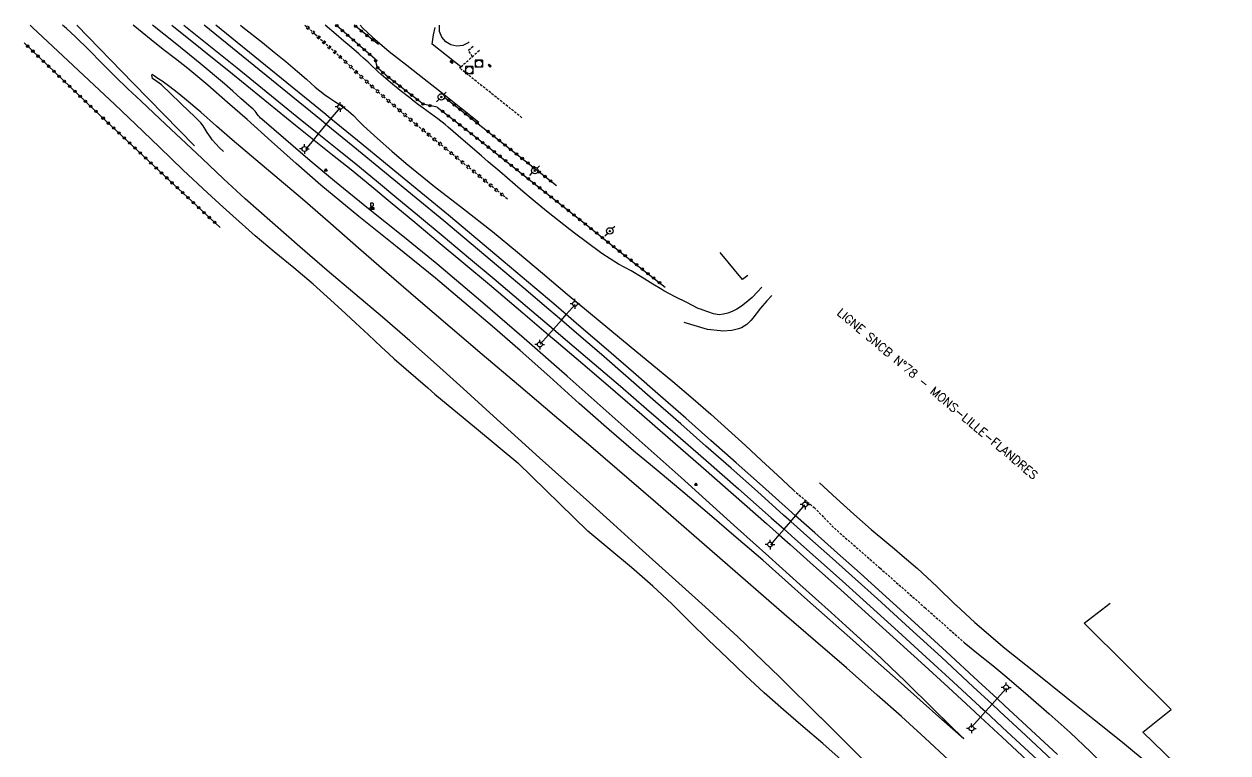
# Model space of a CAD drawing. Header units: millimetres. Extents: x 79000 to 80000, y 145084 to 146000.
# Drawn here: x 79568.2 to 79816.5, y 145849.8 to 146000.2 of the extents above; entities that cross this region are included whole.
import ezdxf
from ezdxf.enums import TextEntityAlignment as Align

# ---------------------------------------------------------------- set-up
doc = ezdxf.new("R2010")
doc.units = ezdxf.units.MM
doc.linetypes.add('DASHED', pattern=[0.75, 0.5, -0.25])
doc.layers.get('0').update_dxf_attribs({"linetype": 'CONTINUOUS'})
for name, color, linetype in [('W0017', 7, 'CONTINUOUS'), ('W0101', 7, 'CONTINUOUS'), ('W0104', 1, 'CONTINUOUS'), ('W0112', 1, 'DASHED'), ('W0211', 2, 'CONTINUOUS'), ('W0214', 2, 'CONTINUOUS'), ('W0220', 5, 'DASHED'), ('W0323', 7, 'CONTINUOUS'), ('W0330', 7, 'CONTINUOUS'), ('W0401', 7, 'CONTINUOUS'), ('W0420', 7, 'CONTINUOUS'), ('W0438', 7, 'CONTINUOUS'), ('W0473', 7, 'CONTINUOUS'), ('W0515', 5, 'CONTINUOUS'), ('W0610', 7, 'CONTINUOUS'), ('W0611', 7, 'CONTINUOUS'), ('W0700', 7, 'CONTINUOUS'), ('W0850', 7, 'CONTINUOUS'), ('W0989', 7, 'CONTINUOUS')]:
    doc.layers.add(name, color=color, linetype=linetype)
doc.styles.get("Standard").update_dxf_attribs({"font": 'romans.shx', "width": 0.85})

# ---------------------------------------------------------------- blocks, each defined once
blk = doc.blocks.new('croix')
for p, q in [((-3, 0), (3, 0)), ((0, -3), (0, 3))]:
    blk.add_line(p, q)
blk = doc.blocks.new('T818')
at = {"color": 16, "linetype": 'Continuous', "xscale": 0.0001666666666666667, "yscale": 0.0001666666666666667}
blk.add_blockref('croix', (0, 0), dxfattribs=at)
blk = doc.blocks.new('T610')
for p, q in [((-0.500001, 0), (-1.000002, 0)), ((0, 0.500001), (0, 1.000002)), ((0.500001, 0), (1.000002, 0)), ((0, -0.500001), (0, -1.000002))]:
    blk.add_line(p, q)
blk.add_ellipse((0, 0), major_axis=(-0.353554, 0.353554), ratio=1, start_param=3.926990817, end_param=10.2101761242)
blk = doc.blocks.new('T401')
for p, q in [((-0.3, 0.3), (0, 0.3)), ((-0.3, -0.25), (-0.3, 0.3)), ((-0.3, 0.15), (0, 0.15)), ((-0.3, 0), (0, 0)), ((0, 0.3), (0, -0.25)), ((-0.3, -0.15), (0, -0.15)), ((-0.3, -0.25), (-0.3, -0.3)), ((-0.3, -0.3), (0, -0.3)), ((0, -0.3), (0, -0.25))]:
    blk.add_line(p, q)
blk = doc.blocks.new('T420')
for p, q in [((0.75, 0.75), (-0.75, 0.75)), ((-0.75, 0.75), (-0.75, -0.75)), ((0.75, 0.75), (0.75, -0.75)), ((0.75, -0.75), (-0.75, -0.75))]:
    blk.add_line(p, q)
blk.add_ellipse((0, 0), major_axis=(-0.53, 0.53), ratio=1, start_param=3.926991, end_param=10.210176)
blk = doc.blocks.new('T850')
for p, q in [((-0.25, -0.15), (0, 0.32)), ((0, 0.32), (0.25, -0.15)), ((-0.25, -0.15), (0.25, -0.15))]:
    blk.add_line(p, q)
for major_axis in [(-0.106, 0.106), (-0.0354, 0.0354), (-0.0236, 0.0236)]:
    blk.add_ellipse((0, 0), major_axis=major_axis, ratio=1, start_param=3.926991, end_param=10.210176)
blk = doc.blocks.new('T473')
for p, q in [((-0.166667, 0.166667), (0.166667, -0.166667)), ((-0.166667, -0.166667), (0.166667, 0.166667)), ((0.500001, 0.500001), (1.000002, 1.000002)), ((-1.000002, -1.000002), (-0.500001, -0.500001))]:
    blk.add_line(p, q)
blk.add_ellipse((0, 0), major_axis=(0.471405, 0.471405), ratio=1, start_param=5.4977871438, end_param=11.780972451)
blk = doc.blocks.new('T438')
for p, q in [((-0.4, 0.2), (0.4, 0.2)), ((-0.4, -0.2), (-0.4, 0.2)), ((0.15, 1.1), (-0.3, 1.1)), ((-0.3, 1.1), (-0.3, 0.5)), ((-0.3, 0.5), (0.15, 0.5)), ((0.3, 0.65), (0.3, 0.95)), ((0.4, 0.2), (0.4, -0.2))]:
    blk.add_line(p, q)
at = {"flags": 128}
for points in [[(-0.4, -0.2), (0.4, 0.2)], [(0.4, -0.2), (-0.4, -0.2)]]:
    blk.add_lwpolyline(points, dxfattribs=at)
for centre, major_axis, start_param, end_param in [((0.15, 0.95), (0.106, -0.106), 0.785398, 2.356194), ((0.15, 0.65), (0.106, 0.106), 3.926991, 5.497787)]:
    blk.add_ellipse(centre, major_axis=major_axis, ratio=1, start_param=start_param, end_param=end_param)
blk = doc.blocks.new('t323o')
at = {"color": 0, "linetype": 'Continuous'}
for radius in [0.25, 0.15]:
    blk.add_circle((0, 0), radius, dxfattribs=at)
blk = doc.blocks.new('t220o')
at = {"color": 0, "linetype": 'Continuous'}
for p, q in [((-0.25, 0.25), (0.25, 0.25)), ((-0.25, -0.25), (0.25, -0.25))]:
    blk.add_line(p, q, dxfattribs=at)

msp = doc.modelspace()

# ---------------------------------------------------------------- linework, layer by layer
at = {"layer": 'W0017'}
for points in [[(79637.53, 146000), (79638.12, 145999.41), (79640.09, 145997.56), (79643.55, 145994.58), (79647.17, 145991.76), (79650.79, 145988.95), (79654.54, 145985.96), (79658.29, 145982.98), (79662.05, 145979.99)], [(79658.33, 145991.44), (79652.39, 145996.07), (79652.68, 145997.99), (79653.06, 145999.52)]]:
    msp.add_lwpolyline(points, dxfattribs=at)
at = {"layer": 'W0101'}
msp.add_lwpolyline([(79717.49, 145948.37), (79716.4, 145947.5), (79711.84, 145953.1)], dxfattribs=at)
at = {"layer": 'W0104'}
msp.add_lwpolyline([(79816.53, 145837.11), (79798.98, 145854.08), (79804.83, 145858.77), (79786.88, 145876.54), (79792.23, 145880.72)], dxfattribs=at)
at = {"layer": 'W0112'}
for points in [[(79670.92, 145980.89), (79658.04, 145991.19), (79658.33, 145991.44), (79660.71, 145993.49), (79660.71, 145993.5), (79659.91, 145994.84), (79660.98, 145995.78)], [(79662.14, 145994.76), (79660.71, 145993.5)], [(79726.9, 145904.02), (79731.19, 145900.45), (79735.36, 145896.17), (79744.75, 145887.96), (79754.07, 145879.75), (79762.14, 145872.58)]]:
    msp.add_lwpolyline(points, dxfattribs=at)
at = {"layer": 'W0211'}
for points in [[(79600.55, 145976.65), (79598.56, 145978.5), (79594.98, 145981.86), (79592.31, 145984.38), (79589.65, 145986.9), (79587.02, 145989.44), (79584.3, 145992.16), (79581.6, 145994.89), (79578.85, 145997.57), (79576.96, 145999.29), (79576.15, 146000)], [(79617.26, 145980.6), (79617.02, 145980.84), (79616.79, 145981.07), (79616.57, 145981.31), (79616.34, 145981.62), (79616.14, 145981.95), (79615.92, 145982.25), (79615.51, 145982.66), (79615.06, 145983.04), (79614.61, 145983.41), (79612.94, 145984.9), (79611.27, 145986.4), (79609.59, 145987.88), (79604.53, 145992.13), (79599.38, 145996.27), (79594.7, 146000)], [(79612.85, 146000), (79613.36, 145999.6), (79617.39, 145996.41), (79619.8, 145994.45), (79622.21, 145992.48), (79624.61, 145990.48), (79626.46, 145988.85), (79628.29, 145987.21), (79630.21, 145985.67), (79631.27, 145984.96), (79632.35, 145984.27), (79633.41, 145983.56), (79633.97, 145983.16), (79634.53, 145982.75), (79635.07, 145982.32), (79636.16, 145981.33), (79637.2, 145980.28), (79638.24, 145979.22)], [(79655.08, 145979.52), (79653.58, 145980.66), (79652.05, 145981.77), (79650.53, 145982.89), (79649.62, 145983.58), (79648.72, 145984.28), (79647.82, 145984.98), (79645.8, 145986.55), (79643.8, 145988.16), (79641.87, 145989.84), (79641.28, 145990.39), (79640.69, 145990.95), (79640.11, 145991.51), (79639.18, 145992.37), (79638.24, 145993.22), (79637.5, 145993.88), (79637.29, 145994.06), (79635.75, 145995.4), (79634.2, 145996.73), (79632.63, 145998.05), (79630.36, 146000)], [(79611.19, 145976.31), (79607.94, 145979.19), (79604.69, 145982.08), (79601.36, 145984.86), (79599.83, 145986.08), (79598.29, 145987.27), (79596.72, 145988.42), (79596.04, 145988.88), (79595.36, 145989.34), (79594.67, 145989.8)], [(79762.06, 145852.69), (79756.01, 145858.64), (79749.96, 145864.58), (79743.83, 145870.44), (79740.79, 145873.23), (79737.74, 145876.01), (79734.68, 145878.79), (79728.27, 145884.58), (79721.85, 145890.36), (79715.41, 145896.12), (79703.73, 145906.63), (79692.03, 145917.12), (79680.26, 145927.53), (79671.35, 145935.34), (79662.39, 145943.1), (79653.34, 145950.76), (79646.33, 145956.46), (79639.26, 145962.09), (79632.25, 145967.8), (79627.24, 145972.04), (79622.25, 145976.32), (79617.26, 145980.6)], [(79638.24, 145979.22), (79641.15, 145976.62), (79644.07, 145974.02), (79647.02, 145971.46), (79652.89, 145966.7), (79658.88, 145962.08), (79664.82, 145957.41), (79669.99, 145953.14), (79675.13, 145948.82), (79680.26, 145944.5), (79684.65, 145940.86), (79689.05, 145937.22), (79693.44, 145933.57), (79697.73, 145930.03), (79702.02, 145926.48), (79706.26, 145922.88), (79709.88, 145919.7), (79713.45, 145916.47), (79717.01, 145913.22), (79720.32, 145910.17), (79723.61, 145907.09), (79726.9, 145904.02)], [(79693.45, 145949.3), (79690.84, 145950.7), (79687.43, 145952.9), (79684.14, 145955.29), (79682.01, 145956.9), (79680.89, 145957.75), (79675.96, 145961.65), (79673.26, 145963.92), (79671.14, 145965.71), (79666.35, 145969.8), (79663.97, 145971.83), (79662.58, 145973.02), (79658.83, 145976.27), (79655.72, 145978.96), (79655.08, 145979.52)], [(79741.12, 145848.56), (79732.61, 145857), (79732.59, 145857.01), (79724.09, 145865.45), (79715.45, 145873.76), (79708.72, 145879.96), (79701.92, 145886.08), (79695.11, 145892.2), (79689.03, 145897.69), (79684.84, 145901.47), (79674.57, 145910.73), (79664.3, 145919.99), (79658.8, 145924.98), (79653.31, 145929.95), (79647.77, 145934.88), (79642.13, 145939.74), (79636.45, 145944.55), (79630.78, 145949.38), (79625.11, 145954.27), (79619.46, 145959.19), (79613.87, 145964.18), (79609.4, 145968.3), (79604.97, 145972.48), (79600.55, 145976.65)], [(79758.98, 145848.3), (79754.1, 145852.82), (79749.18, 145857.29), (79744.22, 145861.73), (79737.85, 145867.33), (79731.44, 145872.87), (79725.03, 145878.41), (79711.74, 145889.99), (79698.46, 145901.56), (79685.12, 145913.07), (79677.67, 145919.4), (79670.2, 145925.71), (79662.74, 145932.04), (79656.14, 145937.66), (79649.54, 145943.29), (79642.96, 145948.95), (79637.2, 145953.99), (79631.46, 145959.06), (79625.68, 145964.09), (79620.87, 145968.18), (79616.03, 145972.24), (79611.19, 145976.31)], [(79707.27, 145941.55), (79704.91, 145942.74), (79702.54, 145943.93), (79700.21, 145945.18), (79699.77, 145945.44), (79697.93, 145946.52), (79695.69, 145947.91), (79693.45, 145949.3)], [(79720.43, 145945.9), (79719.53, 145944.98), (79718.39, 145943.8), (79717.16, 145942.73), (79716.23, 145942.04), (79715.27, 145941.41), (79714.25, 145940.9), (79713.38, 145940.58), (79712.49, 145940.35), (79711.59, 145940.25), (79710.41, 145940.42), (79709.23, 145940.83), (79708.07, 145941.27), (79707.95, 145941.32), (79707.27, 145941.55)], [(79762.14, 145872.58), (79765.08, 145870.19), (79768.02, 145867.81), (79770.93, 145865.4), (79775.34, 145861.65), (79779.68, 145857.84), (79783.97, 145853.97), (79788.18, 145849.99), (79792.32, 145845.96)]]:
    msp.add_lwpolyline(points, dxfattribs=at)
at = {"layer": 'W0214'}
for points in [[(79591.25, 145979.58), (79586.96, 145983.61), (79582.68, 145987.64), (79578.38, 145991.68), (79574.18, 145995.61), (79569.97, 145999.54), (79569.48, 146000)], [(79614.24, 145980.52), (79610.18, 145984.06), (79606.12, 145987.6), (79602, 145991.06), (79599.49, 145993.05), (79596.96, 145995.02), (79594.44, 145996.99), (79590.74, 146000)], [(79609.39, 145973.91), (79608.58, 145974.71), (79607.77, 145975.52), (79607.02, 145976.37), (79606.66, 145976.86), (79606.32, 145977.36), (79605.99, 145977.87), (79605.56, 145978.54), (79605.15, 145979.21), (79604.69, 145979.85), (79603.96, 145980.64), (79603.16, 145981.37), (79602.36, 145982.1), (79600.43, 145983.96), (79598.5, 145985.82), (79596.58, 145987.69), (79595.65, 145988.35), (79594.71, 145989), (79594.59, 145989.7), (79594.61, 145989.73), (79594.64, 145989.76), (79594.67, 145989.8)], [(79636.59, 145938.55), (79633.68, 145941.23), (79630.78, 145943.91), (79627.85, 145946.55), (79623.88, 145949.91), (79619.85, 145953.2), (79615.87, 145956.54), (79612.57, 145959.46), (79609.29, 145962.42), (79606.04, 145965.41), (79601.08, 145970.09), (79596.16, 145974.83), (79591.25, 145979.58)], [(79762.06, 145852.69), (79757.54, 145856.7), (79753.03, 145860.7), (79748.51, 145864.71), (79743.83, 145868.88), (79739.15, 145873.05), (79734.47, 145877.22), (79729.85, 145881.34), (79725.23, 145885.46), (79720.59, 145889.55), (79715.12, 145894.29), (79709.62, 145898.99), (79704.11, 145903.67), (79699.03, 145907.93), (79693.94, 145912.17), (79688.9, 145916.46), (79682.75, 145921.89), (79676.67, 145927.4), (79670.54, 145932.86), (79664.76, 145937.87), (79658.93, 145942.84), (79653.07, 145947.77), (79645.2, 145954.16), (79637.27, 145960.49), (79629.46, 145966.95), (79624.35, 145971.44), (79619.29, 145975.98), (79614.24, 145980.52)], [(79722.45, 145944.2), (79721.43, 145943.11), (79720.1, 145941.59), (79718.57, 145939.52), (79718.12, 145939.06), (79717.34, 145938.25), (79716.21, 145937.55), (79715.56, 145937.35), (79714.24, 145936.95), (79712.36, 145936.88), (79711.9, 145936.92), (79709.22, 145937.16), (79704.39, 145938.63)], [(79636.59, 145938.55), (79638.38, 145936.89), (79639.25, 145936.08), (79641.91, 145933.61), (79643.48, 145932.17), (79644.59, 145931.15), (79651.49, 145925.15), (79652.97, 145923.86), (79661.52, 145916.75), (79670.06, 145909.65), (79684.52, 145895.55)], [(79732.26, 145905.53), (79735.82, 145902.31), (79739.38, 145899.09), (79742.98, 145895.91), (79746.15, 145893.22), (79747.76, 145891.89), (79749.35, 145890.56), (79752.5, 145887.85), (79756.48, 145884.16), (79760.37, 145880.39), (79760.48, 145880.29), (79764.34, 145876.69), (79770.52, 145871.44), (79776.86, 145866.36), (79783.19, 145861.28), (79788.99, 145856.64), (79794.79, 145852.01), (79800.46, 145847.23)], [(79765.9, 145823.59), (79762.18, 145826.41), (79758.46, 145829.23), (79754.81, 145832.13), (79750.6, 145835.75), (79746.48, 145839.48), (79742.38, 145843.22), (79741.18, 145844.31), (79739.24, 145846.06), (79736.12, 145848.9), (79732.99, 145851.74), (79728.94, 145855.2), (79724.89, 145858.66), (79720.9, 145862.18), (79717.04, 145865.76), (79713.23, 145869.4), (79709.43, 145873.05), (79705.62, 145876.8), (79701.81, 145880.56), (79697.93, 145884.23), (79693.52, 145888.08), (79689.02, 145891.81), (79684.52, 145895.55)]]:
    msp.add_lwpolyline(points, dxfattribs=at)
at = {"layer": 'W0220'}
for points in [[(79626.16, 146000), (79628.3, 145998.15), (79633.48, 145993.4), (79635.14, 145991.86), (79635.97, 145991.08), (79636.79, 145990.31), (79638.45, 145988.77), (79642.34, 145985.32), (79646.3, 145981.93), (79647.99, 145980.49), (79650.26, 145978.55)], [(79667.95, 145964.09), (79650.26, 145978.55)]]:
    msp.add_lwpolyline(points, dxfattribs=at)
at = {"layer": 'W0323'}
for points in [[(79640.65, 145992.98), (79638.18, 145995.14), (79632.61, 146000)], [(79641.31, 145995.99), (79636.33, 146000)], [(79584.15, 145981.18), (79568.24, 145996.37)], [(79653.44, 145983.08), (79650.55, 145983.7), (79643.42, 145989.24), (79641.16, 145991.2), (79640.65, 145992.98)], [(79654.95, 145985.14), (79662.86, 145978.9)], [(79653.44, 145983.08), (79657.61, 145979.83), (79663.96, 145974.87), (79665.83, 145973.41), (79675.74, 145965.52), (79684.14, 145958.84), (79688.83, 145955.1), (79690.16, 145954.06), (79693.55, 145951.39), (79700.47, 145945.94)], [(79584.15, 145981.18), (79598.1, 145968.09), (79608.65, 145958.27)], [(79662.86, 145978.9), (79678.03, 145966.91)]]:
    msp.add_lwpolyline(points, dxfattribs=at)
at = {"layer": 'W0330'}
msp.add_lwpolyline([(79579.12, 146000), (79590.75, 145988.04), (79603.37, 145975.11)], dxfattribs=at)
at = {"layer": 'W0515'}
for points in [[(79657.49, 145995.67), (79656.27, 145995.93), (79655.2, 145996.57), (79654.4, 145997.52), (79653.94, 145998.68), (79653.89, 145999.92), (79653.91, 146000)], [(79660.04, 145996.56), (79659.85, 145996.37), (79658.73, 145995.82), (79657.49, 145995.67)]]:
    msp.add_lwpolyline(points, dxfattribs=at)
at = {"layer": 'W0611'}
for points in [[(79626.35, 145974.38), (79627.99, 145976.36), (79628.96, 145977.55), (79630.57, 145979.5), (79631.54, 145980.68), (79633.42, 145982.96)], [(79674.69, 145934.14), (79676.43, 145936.12), (79677.44, 145937.27), (79679.06, 145939.11), (79680.07, 145940.26), (79681.88, 145942.32)], [(79722.23, 145892.77), (79723.99, 145894.82), (79724.99, 145895.98), (79726.36, 145897.58), (79727.36, 145898.74), (79729.3, 145901)], [(79763.55, 145855.02), (79765.5, 145857.18), (79766.52, 145858.32), (79767.9, 145859.85), (79768.93, 145860.99), (79770.87, 145863.14)]]:
    msp.add_lwpolyline(points, dxfattribs=at)
at = {"layer": 'W0700'}
for points in [[(79598.73, 146000), (79611.2, 145989.98), (79624.25, 145979.34)], [(79601.18, 146000), (79612.16, 145991.17), (79625.22, 145980.53)], [(79629.49, 145980.38), (79605.35, 146000)], [(79630.45, 145981.57), (79607.78, 146000)], [(79781.35, 145849.43), (79775.92, 145854.49), (79770.48, 145859.55), (79768.93, 145860.99), (79765.04, 145864.59), (79758.48, 145870.64), (79751.91, 145876.69), (79745.3, 145882.7), (79740.65, 145886.88), (79735.99, 145891.04), (79731.33, 145895.19), (79727.36, 145898.74), (79725.92, 145900.03), (79720.51, 145904.87), (79715.08, 145909.7), (79709.9, 145914.28), (79704.7, 145918.86), (79699.49, 145923.42), (79693.9, 145928.31), (79688.3, 145933.17), (79682.68, 145938.02), (79680.07, 145940.26), (79677.49, 145942.46), (79672.29, 145946.87), (79667.08, 145951.27), (79661.43, 145956.02), (79655.76, 145960.76), (79650.07, 145965.48), (79643.54, 145970.86), (79637, 145976.21), (79631.54, 145980.68), (79630.45, 145981.57)], [(79624.25, 145979.34), (79627.99, 145976.36), (79628.07, 145976.3), (79631.88, 145973.26), (79635.68, 145970.2), (79639.93, 145966.71), (79644.16, 145963.19), (79648.39, 145959.67), (79653.67, 145955.27), (79658.95, 145950.87), (79664.22, 145946.45), (79671.11, 145940.64), (79676.43, 145936.12), (79677.98, 145934.81), (79684.83, 145928.96), (79690.24, 145924.32), (79695.63, 145919.66), (79701.02, 145914.99), (79707.81, 145909.07), (79714.58, 145903.12), (79721.34, 145897.16), (79723.99, 145894.82), (79726.22, 145892.84), (79731.09, 145888.51), (79735.95, 145884.17), (79741.73, 145878.94), (79747.49, 145873.7), (79753.24, 145868.44), (79758.82, 145863.33), (79764.4, 145858.2), (79765.5, 145857.18), (79769.96, 145853.05), (79776.12, 145847.3)], [(79625.22, 145980.53), (79628.96, 145977.55), (79629.02, 145977.5), (79632.84, 145974.45), (79636.65, 145971.39), (79640.91, 145967.89), (79645.14, 145964.37), (79649.37, 145960.85), (79654.65, 145956.45), (79659.93, 145952.04), (79665.2, 145947.62), (79672.09, 145941.81), (79677.44, 145937.27), (79678.97, 145935.98), (79685.82, 145930.12), (79691.24, 145925.48), (79696.64, 145920.81), (79702.02, 145916.14), (79708.82, 145910.22), (79715.6, 145904.27), (79722.35, 145898.31), (79724.99, 145895.98), (79727.24, 145893.99), (79732.11, 145889.65), (79736.97, 145885.3), (79742.76, 145880.08), (79748.52, 145874.83), (79754.27, 145869.57), (79759.86, 145864.45), (79765.43, 145859.32), (79766.52, 145858.32), (79771, 145854.17), (79777.17, 145848.42)], [(79780.3, 145848.31), (79774.88, 145853.37), (79769.44, 145858.42), (79767.9, 145859.85), (79764, 145863.46), (79757.44, 145869.52), (79750.88, 145875.56), (79744.27, 145881.57), (79739.63, 145885.74), (79734.97, 145889.9), (79730.31, 145894.05), (79726.36, 145897.58), (79724.9, 145898.89), (79719.49, 145903.73), (79714.07, 145908.55), (79708.88, 145913.14), (79703.69, 145917.71), (79698.48, 145922.27), (79692.9, 145927.15), (79687.3, 145932.02), (79681.68, 145936.86), (79679.06, 145939.11), (79676.5, 145941.29), (79671.3, 145945.7), (79666.09, 145950.1), (79660.44, 145954.85), (79654.78, 145959.59), (79649.1, 145964.3), (79642.57, 145969.68), (79636.03, 145975.03), (79630.57, 145979.5), (79629.49, 145980.38)]]:
    msp.add_lwpolyline(points, dxfattribs=at)

# ---------------------------------------------------------------- block references
at = {"layer": 'W0220'}
for p, rotation in [((79626.74, 145999.5), 319.1504514070323), ((79627.87, 145998.52), 319.1504514070323), ((79628.99, 145997.52), 317.5060638083427), ((79630.09, 145996.5), 317.5060638083427), ((79631.2, 145995.49), 317.5060638083427), ((79632.31, 145994.48), 317.5060638083427), ((79633.41, 145993.46), 317.5060638083427), ((79634.51, 145992.44), 317.2019103126269), ((79635.61, 145991.42), 316.6794325463785), ((79636.7, 145990.39), 316.6857386152815), ((79637.8, 145989.37), 317.0945981769914), ((79638.91, 145988.36), 318.4670516660135), ((79640.03, 145987.36), 318.4670516660135), ((79641.15, 145986.37), 318.4670516660135), ((79642.28, 145985.38), 318.4670516660135), ((79643.42, 145984.4), 319.4727370397565), ((79644.56, 145983.43), 319.4727370397565), ((79645.7, 145982.45), 319.4727370397565), ((79646.84, 145981.48), 319.4600767297162), ((79647.98, 145980.5), 319.4600767297162), ((79649.12, 145979.53), 319.4675829846345), ((79650.53, 145978.33), 140.747811126683), ((79651.69, 145977.38), 140.747811126683), ((79652.85, 145976.43), 140.747811126683), ((79654.02, 145975.48), 140.747811126683), ((79655.18, 145974.53), 140.747811126683), ((79656.34, 145973.58), 140.747811126683), ((79657.5, 145972.63), 140.747811126683), ((79658.66, 145971.68), 140.747811126683), ((79659.82, 145970.73), 140.747811126683), ((79660.98, 145969.78), 140.747811126683), ((79662.15, 145968.84), 140.747811126683), ((79663.31, 145967.89), 140.747811126683), ((79664.47, 145966.94), 140.747811126683), ((79665.63, 145965.99), 140.747811126683), ((79666.79, 145965.04), 140.747811126683)]:
    msp.add_blockref('t220o', p, dxfattribs=dict(at, rotation=rotation))
at = {"layer": 'W0323'}
for p, rotation in [((79632.74, 145999.89), 138.8734526158822), ((79633.87, 145998.9), 138.8734526158822), ((79636.64, 145999.75), 141.2051394335297), ((79637.8, 145998.81), 141.2051394335297), ((79635, 145997.91), 138.8734526158822), ((79636.13, 145996.93), 138.8734526158822), ((79637.26, 145995.94), 138.8734526158822), ((79638.97, 145997.87), 141.2051394335297), ((79640.14, 145996.93), 141.2051394335297), ((79568.96, 145995.68), 136.3347918985464), ((79570.05, 145994.64), 136.3347918985464), ((79571.13, 145993.61), 136.3347918985464), ((79638.39, 145994.95), 138.8749682402557), ((79639.52, 145993.97), 138.8749682402557), ((79572.22, 145992.57), 136.3347918985464), ((79573.3, 145991.54), 136.3347918985464), ((79640.74, 145992.66), 105.8775802445654), ((79641.15, 145991.22), 105.8775802445654), ((79574.39, 145990.5), 136.3347918985464), ((79575.47, 145989.47), 136.3347918985464), ((79576.56, 145988.43), 136.3347918985464), ((79642.28, 145990.23), 139.2323900614046), ((79643.41, 145989.25), 139.2323900614046), ((79577.64, 145987.39), 136.3347918985464), ((79578.73, 145986.36), 136.3347918985464), ((79644.6, 145988.33), 142.1667588589852), ((79645.78, 145987.41), 142.1667588589852), ((79646.96, 145986.49), 142.1667588589852), ((79579.81, 145985.32), 136.3347918985464), ((79580.9, 145984.29), 136.3347918985464), ((79648.15, 145985.57), 142.1667588589852), ((79649.33, 145984.65), 142.1667588589852), ((79650.52, 145983.73), 142.1667588589852), ((79655.79, 145984.47), 321.7584600239728), ((79656.97, 145983.54), 321.7584600239728), ((79581.98, 145983.25), 136.3347918985464), ((79583.07, 145982.22), 136.3347918985464), ((79651.98, 145983.4), 167.7171134561163), ((79654.56, 145982.2), 322.039443559058), ((79655.75, 145981.28), 322.039443559058), ((79658.15, 145982.61), 321.7584600239728), ((79659.33, 145981.69), 321.7584600239728), ((79584.55, 145980.81), 316.8238471352421), ((79585.64, 145979.78), 316.8238471352421), ((79586.74, 145978.76), 316.8238471352421), ((79656.93, 145980.36), 322.039443559058), ((79658.11, 145979.43), 322.0338705758356), ((79659.29, 145978.51), 322.0338705758356), ((79660.51, 145980.76), 321.7584600239728), ((79661.68, 145979.83), 321.7584600239728), ((79587.83, 145977.73), 316.8238471352421), ((79588.93, 145976.7), 316.8238471352421), ((79660.48, 145977.59), 322.0338705758356), ((79661.66, 145976.66), 322.0338705758356), ((79663.91, 145978.07), 321.6705511327058), ((79665.09, 145977.14), 321.6705511327058), ((79666.27, 145976.21), 321.6705511327058), ((79590.02, 145975.68), 316.8238471352421), ((79591.11, 145974.65), 316.8238471352421), ((79592.21, 145973.62), 316.8238471352421), ((79662.84, 145975.74), 322.0338705758356), ((79664.02, 145974.82), 322.0320997900139), ((79665.21, 145973.9), 322.0320997900139), ((79667.44, 145975.28), 321.6705511327058), ((79668.62, 145974.35), 321.6705511327058), ((79593.3, 145972.6), 316.8238471352421), ((79594.39, 145971.57), 316.8238471352421), ((79666.39, 145972.97), 321.4821350510407), ((79667.56, 145972.03), 321.4821350510407), ((79668.73, 145971.1), 321.4821350510407), ((79669.8, 145973.42), 321.6705511327058), ((79670.97, 145972.49), 321.6705511327058), ((79672.15, 145971.56), 321.6705511327058), ((79595.49, 145970.55), 316.8238471352421), ((79596.58, 145969.52), 316.8238471352421), ((79669.91, 145970.16), 321.4821350510407), ((79671.08, 145969.23), 321.4821350510407), ((79673.33, 145970.63), 321.6705511327058), ((79674.5, 145969.7), 321.6705511327058), ((79675.68, 145968.77), 321.6705511327058), ((79597.68, 145968.49), 316.8238471352421), ((79598.77, 145967.47), 317.0260039659563), ((79599.87, 145966.45), 317.0260039659563), ((79672.25, 145968.3), 321.4821350510407), ((79673.43, 145967.36), 321.4821350510407), ((79674.6, 145966.43), 321.4821350510407), ((79676.86, 145967.84), 321.6705511327058), ((79600.97, 145965.42), 317.0260039659563), ((79602.06, 145964.4), 317.0260039659563), ((79675.77, 145965.49), 321.4828178567247), ((79676.95, 145964.56), 321.4828178567247), ((79678.12, 145963.63), 321.4828178567247), ((79603.16, 145963.38), 317.0260039659563), ((79604.26, 145962.36), 317.0260039659563), ((79605.36, 145961.33), 317.0260039659563), ((79679.3, 145962.69), 321.4828178567247), ((79680.47, 145961.76), 321.4828178567247), ((79606.45, 145960.31), 317.0260039659563), ((79607.55, 145959.29), 317.0260039659563), ((79681.64, 145960.82), 321.4828178567247), ((79682.82, 145959.89), 321.4828178567247), ((79683.99, 145958.96), 321.4828178567247), ((79685.16, 145958.02), 321.48490412187), ((79686.34, 145957.09), 321.48490412187), ((79687.51, 145956.15), 321.48490412187), ((79688.68, 145955.22), 321.48490412187), ((79689.86, 145954.29), 321.8008780116449), ((79691.04, 145953.36), 321.7958475227433), ((79692.22, 145952.44), 321.7958475227433), ((79693.4, 145951.51), 321.7958475227433), ((79694.58, 145950.58), 321.8007277779283), ((79695.76, 145949.65), 321.8007277779283), ((79696.94, 145948.72), 321.8007277779283), ((79698.11, 145947.8), 321.8007277779283), ((79699.29, 145946.87), 321.8007277779283)]:
    msp.add_blockref('t323o', p, dxfattribs=dict(at, rotation=rotation))
at = {"layer": 'W0401', "rotation": 47.16424937096627}
for p in [(79656.54, 145992.49), (79664.37, 145991.75)]:
    msp.add_blockref('T401', p, dxfattribs=at)
at = {"layer": 'W0420'}
for p in [(79660.06, 145990.7), (79662.06, 145992.06)]:
    msp.add_blockref('T420', p, dxfattribs=at)
at = {"layer": 'W0438'}
msp.add_blockref('T438', (79640.01, 145962.15), dxfattribs=at)
at = {"layer": 'W0473'}
for p in [(79654.29, 145985.19), (79673.56, 145970), (79689.05, 145957.54)]:
    msp.add_blockref('T473', p, dxfattribs=at)
at = {"layer": 'W0610'}
for p in [(79633.43, 145983.13), (79626.07, 145974.45), (79681.85, 145942.49), (79674.61, 145934.09), (79729.31, 145901.06), (79722.1, 145892.8), (79770.79, 145863.31), (79763.63, 145854.85)]:
    msp.add_blockref('T610', p, dxfattribs=at)
at = {"layer": 'W0611'}
for p, rotation in [((79633.42, 145982.96), 320.5240235220355), ((79630.57, 145979.5), 320.5445482404913), ((79631.54, 145980.68), 320.5240235220355), ((79627.99, 145976.36), 320.5156394648293), ((79628.96, 145977.55), 320.5254817674232), ((79626.35, 145974.38), 320.5396817307077), ((79681.88, 145942.32), 318.6647640676879), ((79679.06, 145939.11), 318.7084294670518), ((79680.07, 145940.26), 318.6647640676879), ((79677.44, 145937.27), 318.6796538800785), ((79674.69, 145934.14), 318.6815151066274), ((79676.43, 145936.12), 318.6555945387272), ((79729.3, 145901), 319.3068052647637), ((79726.36, 145897.58), 319.3175218315715), ((79727.36, 145898.74), 319.3068052647637), ((79723.99, 145894.82), 319.2970824904802), ((79724.99, 145895.98), 319.3135056803395), ((79722.23, 145892.77), 319.3182833976639), ((79770.87, 145863.14), 317.9775377541579), ((79767.9, 145859.85), 317.9654927155566), ((79768.93, 145860.99), 317.9775377541579), ((79765.5, 145857.18), 317.9933052458569), ((79766.52, 145858.32), 317.9653287910165), ((79763.55, 145855.02), 317.9628596776316)]:
    msp.add_blockref('T818', p, dxfattribs=dict(at, rotation=rotation))
at = {"layer": 'W0850'}
for p in [(79630.48, 145970.12), (79706.82, 145905.22)]:
    msp.add_blockref('T850', p, dxfattribs=at)

# ---------------------------------------------------------------- texts
at = {"layer": 'W0989'}
msp.add_text('LIGNE SNCB N°78 - MONS-LILLE-FLANDRES', height=1.75, rotation=319.8549, dxfattribs=at).set_placement((79756.64, 145923.93), align=Align.MIDDLE_CENTER)

doc.saveas('drawing.dxf')
